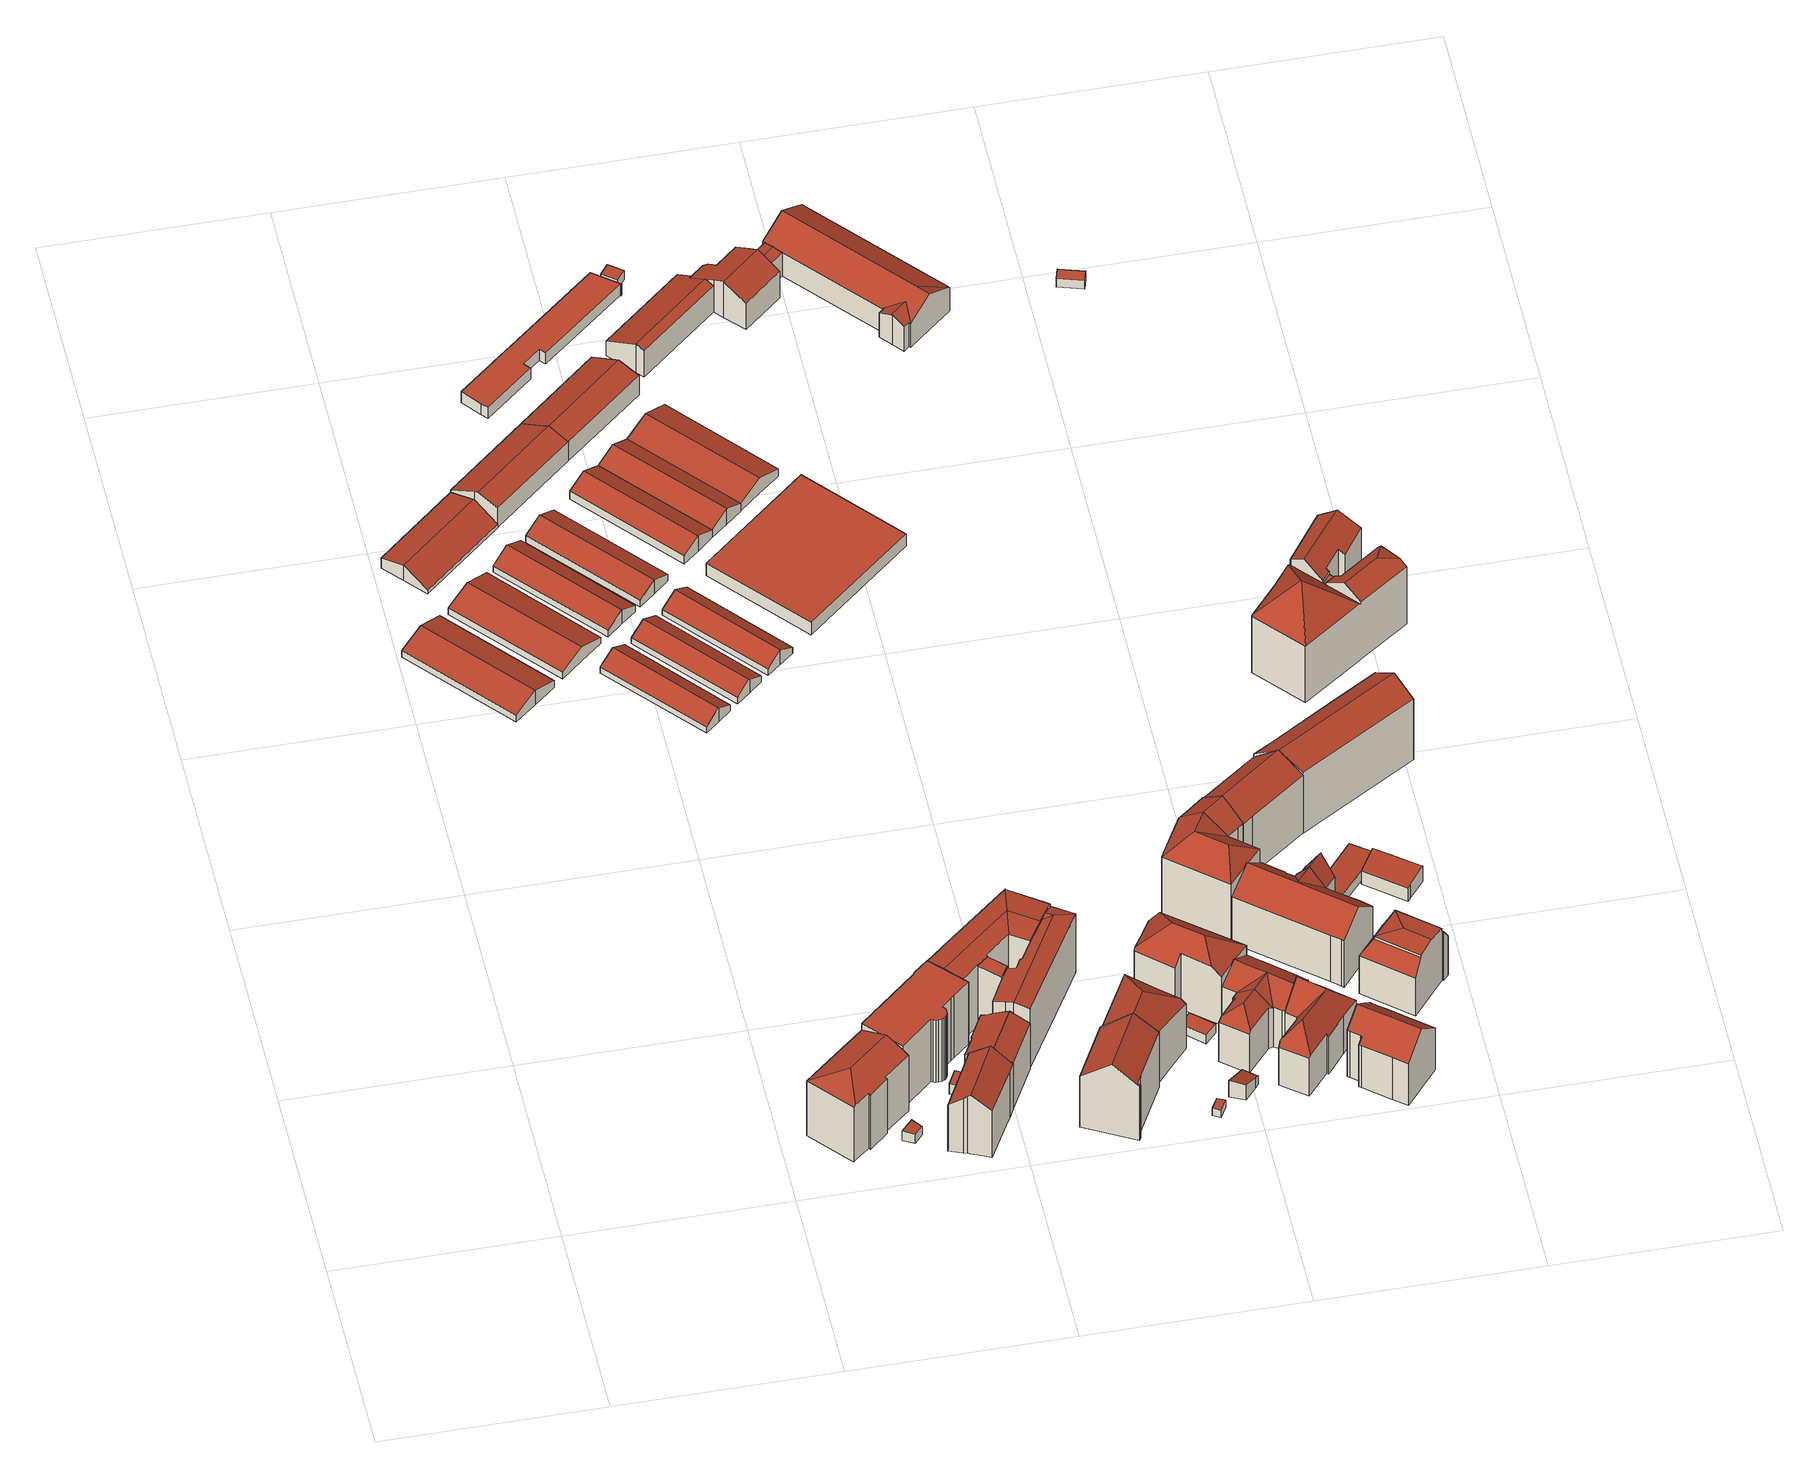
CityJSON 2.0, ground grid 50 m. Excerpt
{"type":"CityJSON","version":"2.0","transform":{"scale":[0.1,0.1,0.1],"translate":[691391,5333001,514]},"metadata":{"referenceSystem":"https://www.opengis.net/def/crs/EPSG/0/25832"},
"CityObjects":{
"building1":{"type":"Building","attributes":{"Gemeindeschluessel":"09162000","HoeheDach":"519.910","HoeheGrund":"515.610","Methode":"2000","NiedrigsteTraufeDesGebaeudes":"517.611","Geometrietyp2DReferenz":"3000","function":"31001_2000","roofType":"3100","measuredHeight":4.3,"storeysAboveGround":1},"geometry":[{"type":"MultiSurface","lod":"2","boundaries":[[[0,1,2,3]],[[4,5,6,7,8]],[[5,2,1,6]],[[9,0,3,10,11,12]],[[9,7,6,1,0]],[[11,4,8,12]],[[12,8,7,9]],[[10,5,4,11]],[[3,2,5,10]]],"semantics":{"surfaces":[{"type":"WallSurface"},{"type":"RoofSurface"},{"type":"GroundSurface"}],"values":[0,1,1,2,0,0,0,0,0]}}]},
"building2":{"type":"Building","attributes":{"Gemeindeschluessel":"09162000","HoeheDach":"534.678","HoeheGrund":"515.470","Methode":"1000","NiedrigsteTraufeDesGebaeudes":"531.973","Geometrietyp2DReferenz":"3000","function":"31001_1000","roofType":"3200","measuredHeight":19.21,"storeysAboveGround":4},"geometry":[{"type":"MultiSurface","lod":"2","boundaries":[[[13,14,15,16,17,18]],[[19,20,21,22]],[[23,24,25,26,13,18]],[[27,28,29,21,20,30,31,32,33]],[[34,29,28,35]],[[22,34,35,36,37,24,23,18,17,16,38,39,19]],[[25,33,32,26]],[[26,32,31,15,14,13]],[[31,30,39,38,16,15]],[[35,28,27,36]],[[39,30,20,19]],[[24,37,36,27,33,25]],[[22,21,29,34]]],"semantics":{"surfaces":[{"type":"WallSurface"},{"type":"RoofSurface"},{"type":"GroundSurface"}],"values":[0,0,0,1,0,2,1,1,0,0,0,0,0]}}]},
"building3":{"type":"Building","attributes":{"Gemeindeschluessel":"09162000","HoeheDach":"520.310","HoeheGrund":"515.839","Methode":"2000","NiedrigsteTraufeDesGebaeudes":"516.897","Geometrietyp2DReferenz":"3000","function":"31001_2000","roofType":"3100","measuredHeight":4.47,"storeysAboveGround":1},"geometry":[{"type":"MultiSurface","lod":"2","boundaries":[[[40,41,42,43]],[[44,45,46,47]],[[47,46,48,49,50]],[[42,48,46,45]],[[41,51,49,48,42]],[[52,51,41,40]],[[47,50,52,40,43,44]],[[43,42,45,44]],[[50,49,51,52]]],"semantics":{"surfaces":[{"type":"WallSurface"},{"type":"RoofSurface"},{"type":"GroundSurface"}],"values":[0,0,0,1,1,0,2,0,0]}}]},
"building4":{"type":"Building","attributes":{"Gemeindeschluessel":"09162000","HoeheDach":"519.901","HoeheGrund":"515.604","Methode":"2000","NiedrigsteTraufeDesGebaeudes":"517.499","Geometrietyp2DReferenz":"3000","function":"31001_2000","roofType":"3100","measuredHeight":4.3,"storeysAboveGround":1},"geometry":[{"type":"MultiSurface","lod":"2","boundaries":[[[53,54,55,56,57,58]],[[59,60,61,55,54,53]],[[53,58,62,59]],[[58,57,63,62]],[[57,56,64,65,63]],[[59,62,63,65,60]],[[60,65,64,61]],[[61,64,56,55]]],"semantics":{"surfaces":[{"type":"WallSurface"},{"type":"GroundSurface"},{"type":"RoofSurface"}],"values":[0,1,0,2,2,0,0,0]}}]},
"building5":{"type":"Building","attributes":{"Gemeindeschluessel":"09162000","HoeheDach":"518.243","HoeheGrund":"515.200","Methode":"2000","NiedrigsteTraufeDesGebaeudes":"517.826","Geometrietyp2DReferenz":"3000","function":"31001_2000","roofType":"1000","measuredHeight":3.04},"geometry":[{"type":"MultiSurface","lod":"2","boundaries":[[[66,67,68,69]],[[70,71,72,73]],[[73,72,67,66]],[[73,66,69,70]],[[71,68,67,72]],[[69,68,71,70]]],"semantics":{"surfaces":[{"type":"WallSurface"},{"type":"GroundSurface"},{"type":"RoofSurface"}],"values":[0,0,0,1,2,0]}}]},
"building6":{"type":"Building","attributes":{"Gemeindeschluessel":"09162000","HoeheDach":"519.961","HoeheGrund":"515.660","Methode":"2000","NiedrigsteTraufeDesGebaeudes":"517.559","Geometrietyp2DReferenz":"3000","function":"31001_2000","roofType":"3100","measuredHeight":4.3,"storeysAboveGround":1},"geometry":[{"type":"MultiSurface","lod":"2","boundaries":[[[74,75,76,77,78]],[[75,79,80,76]],[[81,77,76,80,82]],[[83,78,77,81]],[[81,82,84,85,86,83]],[[82,80,79,84]],[[85,75,74,86]],[[84,79,75,85]],[[86,74,78,83]]],"semantics":{"surfaces":[{"type":"RoofSurface"},{"type":"WallSurface"},{"type":"GroundSurface"}],"values":[0,0,1,1,2,1,1,1,1]}}]},
"building7":{"type":"Building","attributes":{"Gemeindeschluessel":"09162000","HoeheDach":"534.105","HoeheGrund":"515.230","Methode":"1000","NiedrigsteTraufeDesGebaeudes":"534.105","Geometrietyp2DReferenz":"3000","function":"31001_1000","roofType":"1000","measuredHeight":18.88,"storeysAboveGround":5},"geometry":[{"type":"MultiSurface","lod":"2","boundaries":[[[87,88,89,90]],[[91,92,93,94]],[[95,96,92,91]],[[97,98,99,100]],[[101,102,103,104]],[[105,106,101,104,107,108,95,91,94,109,110,111,112,113,114,115,116,87,90,97,100,117,118,119]],[[113,120,121,114]],[[115,122,123,116]],[[118,124,125,119]],[[111,126,127,112]],[[104,103,128,107]],[[116,123,88,87]],[[114,121,122,115]],[[112,127,120,113]],[[107,128,129,108]],[[110,130,126,111]],[[131,124,118,117,100,99]],[[123,122,121,120,127,126,130,132,93,92,96,129,128,103,102,133,134,125,124,131,99,98,89,88]],[[106,133,102,101]],[[108,129,96,95]],[[90,89,98,97]],[[109,132,130,110]],[[106,105,119,125,134,133]],[[94,93,132,109]]],"semantics":{"surfaces":[{"type":"WallSurface"},{"type":"GroundSurface"},{"type":"RoofSurface"}],"values":[0,0,0,0,0,1,0,0,0,0,0,0,0,0,0,0,0,2,0,0,0,0,0,0]}}]},
"building8":{"type":"Building","attributes":{"Gemeindeschluessel":"09162000","HoeheDach":"532.775","HoeheGrund":"515.070","Methode":"1000","NiedrigsteTraufeDesGebaeudes":"528.859","Geometrietyp2DReferenz":"3000","function":"31001_1000","roofType":"3100","measuredHeight":17.7,"storeysAboveGround":4},"geometry":[{"type":"MultiSurface","lod":"2","boundaries":[[[135,136,137,138]],[[139,140,141,142,143,144]],[[145,146,139,144,147,148,149,150]],[[151,152,153,154,155,156]],[[157,158,142,141]],[[159,160,151,156]],[[147,144,143,142,158,161,162,163,148]],[[141,140,139,146,145,150,159,156,155,154,164,135,138,165,166,157]],[[164,167,136,135]],[[160,149,148,163,162,137,136,167,153,152,151]],[[150,149,160,159]],[[154,153,167,164]],[[162,161,158,157,166,165,138,137]]],"semantics":{"surfaces":[{"type":"WallSurface"},{"type":"RoofSurface"},{"type":"GroundSurface"}],"values":[0,0,0,0,0,0,1,2,0,1,0,0,0]}}]},
"building9":{"type":"Building","attributes":{"Gemeindeschluessel":"09162000","HoeheDach":"518.444","HoeheGrund":"515.240","Methode":"1000","NiedrigsteTraufeDesGebaeudes":"518.444","Geometrietyp2DReferenz":"3000","function":"31001_2000","roofType":"1000","measuredHeight":3.2},"geometry":[{"type":"MultiSurface","lod":"2","boundaries":[[[168,169,170,171]],[[172,168,171,173]],[[174,169,168,172]],[[173,171,170,175]],[[175,170,169,174]],[[173,175,174,172]]],"semantics":{"surfaces":[{"type":"RoofSurface"},{"type":"WallSurface"},{"type":"GroundSurface"}],"values":[0,1,1,1,1,2]}}]},
"building10":{"type":"Building","attributes":{"Gemeindeschluessel":"09162000","HoeheDach":"519.794","HoeheGrund":"515.494","Methode":"2000","NiedrigsteTraufeDesGebaeudes":"517.290","Geometrietyp2DReferenz":"3000","function":"31001_2000","roofType":"3100","measuredHeight":4.3,"storeysAboveGround":1},"geometry":[{"type":"MultiSurface","lod":"2","boundaries":[[[176,177,178,179]],[[180,181,182,183,184,185]],[[180,185,186,176,179]],[[184,187,186,185]],[[176,186,187,188,177]],[[178,181,180,179]],[[183,188,187,184]],[[181,178,177,182]],[[182,177,188,183]]],"semantics":{"surfaces":[{"type":"RoofSurface"},{"type":"GroundSurface"},{"type":"WallSurface"}],"values":[0,1,2,2,0,2,2,2,2]}}]},
"building11":{"type":"Building","attributes":{"Gemeindeschluessel":"09162000","HoeheDach":"523.164","HoeheGrund":"515.881","Methode":"2000","NiedrigsteTraufeDesGebaeudes":"519.478","Geometrietyp2DReferenz":"3000","function":"31001_2000","roofType":"3100","measuredHeight":7.28,"storeysAboveGround":2},"geometry":[{"type":"MultiSurface","lod":"2","boundaries":[[[189,190,191,192]],[[193,194,195,196]],[[195,194,197,198]],[[199,200,197,194,193]],[[201,202,200,199]],[[192,191,202,201]],[[196,195,198,190,189]],[[199,193,196,189,192,201]],[[190,198,197,200,202,191]]],"semantics":{"surfaces":[{"type":"WallSurface"},{"type":"RoofSurface"},{"type":"GroundSurface"}],"values":[0,0,1,0,0,0,0,2,1]}}]},
"building12":{"type":"Building","attributes":{"Gemeindeschluessel":"09162000","HoeheDach":"519.980","HoeheGrund":"515.680","Methode":"2000","NiedrigsteTraufeDesGebaeudes":"517.712","Geometrietyp2DReferenz":"3000","function":"31001_2000","roofType":"3100","measuredHeight":4.3,"storeysAboveGround":1},"geometry":[{"type":"MultiSurface","lod":"2","boundaries":[[[203,204,205,206]],[[207,208,209,210,211,212]],[[208,204,203,209]],[[204,213,214,205]],[[211,205,214,212]],[[209,203,206,210]],[[207,213,204,208]],[[210,206,205,211]],[[212,214,213,207]]],"semantics":{"surfaces":[{"type":"RoofSurface"},{"type":"GroundSurface"},{"type":"WallSurface"}],"values":[0,1,2,0,2,2,2,2,2]}}]},
"building13":{"type":"Building","attributes":{"Gemeindeschluessel":"09162000","HoeheDach":"531.447","HoeheGrund":"515.230","Methode":"2000","NiedrigsteTraufeDesGebaeudes":"527.976","Geometrietyp2DReferenz":"3000","function":"31001_1000","roofType":"3100","measuredHeight":16.22,"storeysAboveGround":4},"geometry":[{"type":"MultiSurface","lod":"2","boundaries":[[[215,216,217,218,219,220,221,222,223,224,225,226,227,228,229,230]],[[222,231,232,223]],[[216,215,233,234,235,217]],[[217,235,236,218]],[[221,237,231,222]],[[238,239,229,228,227,240]],[[241,242,226,225,224,243]],[[220,244,237,221]],[[244,245,236,235,234,238,240,242,241,243,232,231,237]],[[226,242,240,227]],[[233,246,239,238,234]],[[219,218,236,245,244,220]],[[223,232,243,224]],[[230,246,233,215]],[[229,239,246,230]]],"semantics":{"surfaces":[{"type":"GroundSurface"},{"type":"WallSurface"},{"type":"RoofSurface"}],"values":[0,1,1,1,1,1,1,1,2,1,2,1,1,1,1]}}]},
"building14":{"type":"Building","attributes":{"Gemeindeschluessel":"09162000","HoeheDach":"519.790","HoeheGrund":"515.574","Methode":"2000","NiedrigsteTraufeDesGebaeudes":"517.430","Geometrietyp2DReferenz":"3000","function":"31001_2000","roofType":"3100","measuredHeight":4.22,"storeysAboveGround":1},"geometry":[{"type":"MultiSurface","lod":"2","boundaries":[[[247,248,249,250,251]],[[252,253,254,255,247,251]],[[252,256,257,253]],[[255,258,248,247]],[[250,249,257,256]],[[253,257,259,254]],[[251,250,256,252]],[[249,248,258,259,257]],[[254,259,258,255]]],"semantics":{"surfaces":[{"type":"WallSurface"},{"type":"GroundSurface"},{"type":"RoofSurface"}],"values":[0,1,0,0,2,0,0,2,0]}}]},
"building15":{"type":"Building","attributes":{"Gemeindeschluessel":"09162000","HoeheDach":"534.476","HoeheGrund":"515.320","Methode":"1000","NiedrigsteTraufeDesGebaeudes":"533.648","Geometrietyp2DReferenz":"3000","function":"31001_1000","roofType":"3100","measuredHeight":19.16,"storeysAboveGround":6},"geometry":[{"type":"MultiSurface","lod":"2","boundaries":[[[260,261,262,263,264,265]],[[266,267,268,269,270,271]],[[272,273,267,266,271,274,275]],[[264,276,277,278,274,271,270,279,280,281,265]],[[282,283,284,285,286,287,288,289]],[[286,285,273,272,275,287]],[[262,290,291,292,293,294,295,296,297,288,287,275,298,299,300,263]],[[301,302,303,304]],[[305,302,301,306]],[[306,301,304,293,292,307]],[[308,284,283,282,289,309,310,311,312,305,306,307,313,314,261,260,265,281,280,279,270,269,268]],[[261,314,313,307,292,291,290,262]],[[294,303,302,305,312,311,295]],[[303,294,293,304]],[[284,308,268,267,273,285]],[[311,310,309,289,288,297,296,295]],[[263,300,299,298,275,274,278,277,276,264]]],"semantics":{"surfaces":[{"type":"WallSurface"},{"type":"RoofSurface"},{"type":"GroundSurface"}],"values":[0,0,1,0,0,1,1,1,0,0,2,0,0,0,0,0,1]}}]},
"building16":{"type":"Building","attributes":{"Gemeindeschluessel":"09162000","HoeheDach":"520.570","HoeheGrund":"515.867","Methode":"2000","NiedrigsteTraufeDesGebaeudes":"518.165","Geometrietyp2DReferenz":"3000","function":"31001_2000","roofType":"3100","measuredHeight":4.7,"storeysAboveGround":1},"geometry":[{"type":"MultiSurface","lod":"2","boundaries":[[[315,316,317,318]],[[319,320,321,322]],[[316,323,320,317]],[[324,325,326,327]],[[322,321,325,324]],[[323,326,325,321,320]],[[327,326,323,316,315]],[[318,317,320,319]],[[318,319,322,324,327,315]]],"semantics":{"surfaces":[{"type":"WallSurface"},{"type":"RoofSurface"},{"type":"GroundSurface"}],"values":[0,0,1,0,0,1,0,0,2]}}]},
"building17":{"type":"Building","attributes":{"Gemeindeschluessel":"09162000","HoeheDach":"519.790","HoeheGrund":"515.545","Methode":"2000","NiedrigsteTraufeDesGebaeudes":"517.290","Geometrietyp2DReferenz":"3000","function":"31001_2000","roofType":"3100","measuredHeight":4.25,"storeysAboveGround":1},"geometry":[{"type":"MultiSurface","lod":"2","boundaries":[[[328,329,330,331]],[[331,330,332,333]],[[334,335,336,337]],[[338,339,340,336,335]],[[337,328,331,333,341,334]],[[339,332,330,329,340]],[[341,338,335,334]],[[337,336,340,329,328]],[[333,332,339,338,341]]],"semantics":{"surfaces":[{"type":"WallSurface"},{"type":"RoofSurface"},{"type":"GroundSurface"}],"values":[0,0,0,1,2,1,0,0,0]}}]},
"building18":{"type":"Building","attributes":{"Gemeindeschluessel":"09162000","HoeheDach":"523.150","HoeheGrund":"515.967","Methode":"2000","NiedrigsteTraufeDesGebaeudes":"519.480","Geometrietyp2DReferenz":"3000","function":"31001_2000","roofType":"3100","measuredHeight":7.18,"storeysAboveGround":2},"geometry":[{"type":"MultiSurface","lod":"2","boundaries":[[[342,343,344,345]],[[346,202,343,342]],[[347,194,348,200,349]],[[349,200,202,346]],[[345,344,350,351,352]],[[194,351,350,348]],[[200,348,350,344,343,202]],[[345,352,347,349,346,342]],[[352,351,194,347]]],"semantics":{"surfaces":[{"type":"WallSurface"},{"type":"RoofSurface"},{"type":"GroundSurface"}],"values":[0,0,0,0,0,1,1,2,0]}}]},
"building19":{"type":"Building","attributes":{"Gemeindeschluessel":"09162000","HoeheDach":"534.300","HoeheGrund":"515.457","Methode":"2000","NiedrigsteTraufeDesGebaeudes":"533.101","Geometrietyp2DReferenz":"3000","function":"31001_1000","roofType":"3100","measuredHeight":18.84,"storeysAboveGround":6},"geometry":[{"type":"MultiSurface","lod":"2","boundaries":[[[353,354,355]],[[356,357,358,353]],[[353,358,359,360,354]],[[361,362,363,364]],[[356,353,355,365,366,367,368,363,362,369,370,371]],[[364,363,368,372]],[[372,368,367,373]],[[355,354,360,374,375,365]],[[376,377,357,356,371]],[[377,376,378,379,361,364,372,373,380,375,374,381]],[[374,360,359,381]],[[379,369,362,361]],[[357,377,381,359,358]],[[373,367,366,380]],[[378,370,369,379]],[[380,366,365,375]],[[376,371,370,378]]],"semantics":{"surfaces":[{"type":"RoofSurface"},{"type":"WallSurface"},{"type":"GroundSurface"}],"values":[0,0,0,1,0,1,1,1,1,2,1,1,1,1,1,1,1]}}]},
"building20":{"type":"Building","attributes":{"Gemeindeschluessel":"09162000","HoeheDach":"519.450","HoeheGrund":"516.153","Methode":"1000","NiedrigsteTraufeDesGebaeudes":"519.450","Geometrietyp2DReferenz":"3000","function":"31001_2000","roofType":"1000","measuredHeight":3.3,"storeysAboveGround":1},"geometry":[{"type":"MultiSurface","lod":"2","boundaries":[[[382,383,384,385]],[[385,384,386,387]],[[388,389,383,382]],[[390,391,392,393]],[[387,386,394,395]],[[396,397,391,390]],[[393,392,398,399]],[[400,401,402,403]],[[399,398,401,400]],[[403,404,405,388,382,385,387,395,396,390,393,399,400]],[[403,402,406,404]],[[395,394,397,396]],[[405,407,389,388]],[[401,398,392,391,397,394,386,384,383,389,407,406,402]],[[404,406,407,405]]],"semantics":{"surfaces":[{"type":"WallSurface"},{"type":"GroundSurface"},{"type":"RoofSurface"}],"values":[0,0,0,0,0,0,0,0,0,1,0,0,0,2,0]}}]},
"building21":{"type":"Building","attributes":{"Gemeindeschluessel":"09162000","HoeheDach":"536.810","HoeheGrund":"515.489","Methode":"2000","NiedrigsteTraufeDesGebaeudes":"530.913","Geometrietyp2DReferenz":"3000","function":"31001_1000","roofType":"3100","measuredHeight":21.32,"storeysAboveGround":5},"geometry":[{"type":"MultiSurface","lod":"2","boundaries":[[[408,409,410,411,412]],[[413,414,415,416]],[[417,418,419,420]],[[421,422,414,413]],[[409,423,424,415,414,422,425,410]],[[420,419,426,427]],[[428,424,423,429]],[[410,425,426,419,418,411]],[[412,411,418,417]],[[427,426,425,422,421]],[[429,423,409,408]],[[427,421,413,416,428,429,408,412,417,420]],[[416,415,424,428]]],"semantics":{"surfaces":[{"type":"WallSurface"},{"type":"RoofSurface"},{"type":"GroundSurface"}],"values":[0,0,0,0,1,0,0,1,0,0,0,2,0]}}]},
"building22":{"type":"Building","attributes":{"Gemeindeschluessel":"09162000","HoeheDach":"520.640","HoeheGrund":"515.940","Methode":"2000","NiedrigsteTraufeDesGebaeudes":"518.226","Geometrietyp2DReferenz":"3000","function":"31001_2000","roofType":"3100","measuredHeight":4.7,"storeysAboveGround":1},"geometry":[{"type":"MultiSurface","lod":"2","boundaries":[[[430,431,432,433,324,322]],[[325,434,435,436,321]],[[324,325,321,322]],[[430,436,437,431]],[[435,438,437,436]],[[432,438,435,434,433]],[[322,321,436,430]],[[433,434,325,324]],[[431,437,438,432]]],"semantics":{"surfaces":[{"type":"GroundSurface"},{"type":"RoofSurface"},{"type":"WallSurface"}],"values":[0,1,2,2,1,2,2,2,2]}}]},
"building23":{"type":"Building","attributes":{"Gemeindeschluessel":"09162000","HoeheDach":"535.062","HoeheGrund":"515.530","Methode":"1000","NiedrigsteTraufeDesGebaeudes":"528.976","Geometrietyp2DReferenz":"3000","function":"31001_1000","roofType":"3200","measuredHeight":19.53,"storeysAboveGround":4},"geometry":[{"type":"MultiSurface","lod":"2","boundaries":[[[439,440,441,442,443,444,445,446]],[[421,447,442,441,448,449]],[[427,450,451,420]],[[447,421,452,427,420,453,445,444,443,442]],[[452,421,449,454,450,427]],[[450,454,455,456,451]],[[455,439,446,456]],[[420,451,456,453]],[[449,448,441,440,439,455,454]],[[453,456,446,445]]],"semantics":{"surfaces":[{"type":"WallSurface"},{"type":"GroundSurface"},{"type":"RoofSurface"}],"values":[0,0,0,1,0,2,2,0,2,0]}}]},
"building24":{"type":"Building","attributes":{"Gemeindeschluessel":"09162000","HoeheDach":"520.662","HoeheGrund":"515.958","Methode":"2000","NiedrigsteTraufeDesGebaeudes":"518.158","Geometrietyp2DReferenz":"3000","function":"31001_2000","roofType":"3100","measuredHeight":4.7,"storeysAboveGround":1},"geometry":[{"type":"MultiSurface","lod":"2","boundaries":[[[457,458,459,460]],[[461,459,458,462]],[[463,464,465,466]],[[462,458,457,464,463,467]],[[468,461,462,467,463,466]],[[466,465,469,468]],[[468,469,460,459,461]],[[457,460,469,465,464]]],"semantics":{"surfaces":[{"type":"RoofSurface"},{"type":"WallSurface"},{"type":"GroundSurface"}],"values":[0,1,1,1,2,1,1,0]}}]},
"building25":{"type":"Building","attributes":{"Gemeindeschluessel":"09162000","HoeheDach":"519.040","HoeheGrund":"515.340","Methode":"1000","NiedrigsteTraufeDesGebaeudes":"519.040","Geometrietyp2DReferenz":"3000","function":"31001_2000","roofType":"1000","measuredHeight":3.7,"storeysAboveGround":1},"geometry":[{"type":"MultiSurface","lod":"2","boundaries":[[[470,471,472,473]],[[473,474,475,470]],[[474,476,477,475]],[[475,477,471,470]],[[471,477,476,472]],[[473,472,476,474]]],"semantics":{"surfaces":[{"type":"WallSurface"},{"type":"GroundSurface"},{"type":"RoofSurface"}],"values":[0,1,0,0,2,0]}}]},
"building26":{"type":"Building","attributes":{"Gemeindeschluessel":"09162000","HoeheDach":"518.050","HoeheGrund":"515.750","Methode":"2000","NiedrigsteTraufeDesGebaeudes":"518.050","Geometrietyp2DReferenz":"3000","function":"31001_2000","roofType":"1000","measuredHeight":2.3},"geometry":[{"type":"MultiSurface","lod":"2","boundaries":[[[478,479,480,481]],[[480,479,482,483]],[[481,480,483,484]],[[485,482,479,478]],[[484,485,478,481]],[[484,483,482,485]]],"semantics":{"surfaces":[{"type":"WallSurface"},{"type":"RoofSurface"},{"type":"GroundSurface"}],"values":[0,1,0,0,2,0]}}]},
"building27":{"type":"Building","attributes":{"Gemeindeschluessel":"09162000","HoeheDach":"519.020","HoeheGrund":"516.222","Methode":"1000","NiedrigsteTraufeDesGebaeudes":"519.020","Geometrietyp2DReferenz":"3000","function":"31001_2000","roofType":"1000","measuredHeight":2.8,"storeysAboveGround":1},"geometry":[{"type":"MultiSurface","lod":"2","boundaries":[[[486,487,488,489]],[[490,491,492,493]],[[493,492,487,486]],[[489,488,494,495]],[[496,497,491,490]],[[494,488,487,492,491,497]],[[496,490,493,486,489,495]],[[495,494,497,496]]],"semantics":{"surfaces":[{"type":"WallSurface"},{"type":"RoofSurface"},{"type":"GroundSurface"}],"values":[0,0,0,0,0,1,2,0]}}]},
"building28":{"type":"Building","attributes":{"Gemeindeschluessel":"09162000","HoeheDach":"524.670","HoeheGrund":"516.098","Methode":"2000","NiedrigsteTraufeDesGebaeudes":"520.448","Geometrietyp2DReferenz":"3000","function":"31001_2000","roofType":"3100","measuredHeight":8.57,"storeysAboveGround":2},"geometry":[{"type":"MultiSurface","lod":"2","boundaries":[[[498,499,500,501]],[[502,503,504,505]],[[504,503,506,507]],[[508,500,499,507,506,509,510,511]],[[505,504,507,499,498]],[[512,502,505,498,501,513,514,515,516]],[[508,511,515,514,513]],[[512,509,506,503,502]],[[501,500,508,513]],[[515,511,510,516]],[[516,510,509,512]]],"semantics":{"surfaces":[{"type":"WallSurface"},{"type":"RoofSurface"},{"type":"GroundSurface"}],"values":[0,0,1,1,0,2,0,0,0,0,0]}}]},
"building29":{"type":"Building","attributes":{"Gemeindeschluessel":"09162000","HoeheDach":"518.085","HoeheGrund":"515.440","Methode":"1000","NiedrigsteTraufeDesGebaeudes":"518.085","Geometrietyp2DReferenz":"3000","function":"31001_2000","roofType":"1000","measuredHeight":2.65},"geometry":[{"type":"MultiSurface","lod":"2","boundaries":[[[517,518,519,520]],[[521,522,518,517]],[[521,523,524,522]],[[520,519,524,523]],[[518,522,524,519]],[[521,517,520,523]]],"semantics":{"surfaces":[{"type":"RoofSurface"},{"type":"WallSurface"},{"type":"GroundSurface"}],"values":[0,1,2,1,1,1]}}]},
"building30":{"type":"Building","attributes":{"Gemeindeschluessel":"09162000","HoeheDach":"520.701","HoeheGrund":"515.660","Methode":"2000","NiedrigsteTraufeDesGebaeudes":"518.210","Geometrietyp2DReferenz":"3000","function":"31001_2000","roofType":"2100","measuredHeight":5.04},"geometry":[{"type":"MultiSurface","lod":"2","boundaries":[[[525,526,527,528,529,530]],[[531,532,533,534,527,526,525]],[[535,536,537,534,533,532]],[[534,537,528,527]],[[536,535,538,530,529,528,537]],[[538,531,525,530]],[[535,532,531,538]]],"semantics":{"surfaces":[{"type":"WallSurface"},{"type":"RoofSurface"},{"type":"GroundSurface"}],"values":[0,1,0,0,2,0,0]}}]},
"building31":{"type":"Building","attributes":{"Gemeindeschluessel":"09162000","HoeheDach":"535.807","HoeheGrund":"515.520","Methode":"1000","NiedrigsteTraufeDesGebaeudes":"528.733","Geometrietyp2DReferenz":"3000","function":"31001_1000","roofType":"3200","measuredHeight":20.29,"storeysAboveGround":4},"geometry":[{"type":"MultiSurface","lod":"2","boundaries":[[[539,540,541,542,543,544,545]],[[546,547,548,549,550]],[[541,540,549,551,552,553,554,542]],[[555,556,557,558]],[[559,560,556,555]],[[561,562,563,559,555,558,564,565,566,554,553,552,551]],[[566,543,542,554]],[[551,549,548,561]],[[556,560,546,550,539,545,557]],[[539,550,549,540]],[[563,562,547,546,560,559]],[[561,548,547,562]],[[557,545,544,543,566,565,564,558]]],"semantics":{"surfaces":[{"type":"RoofSurface"},{"type":"WallSurface"},{"type":"GroundSurface"}],"values":[0,0,1,1,1,2,1,1,0,0,1,1,1]}}]},
"building32":{"type":"Building","attributes":{"Gemeindeschluessel":"09162000","HoeheDach":"530.845","HoeheGrund":"515.450","Methode":"1000","NiedrigsteTraufeDesGebaeudes":"527.266","Geometrietyp2DReferenz":"3000","function":"31001_9998","roofType":"3100","measuredHeight":15.39,"storeysAboveGround":3},"geometry":[{"type":"MultiSurface","lod":"2","boundaries":[[[567,568,569,570,571,572,573]],[[574,569,568,575]],[[576,572,571,570,577,578,579,580,581,582,583]],[[584,585,586,587,588,589]],[[587,586,590,591]],[[581,580,579,592,593,594,595,582]],[[578,596,592,579]],[[597,598,572,586,585]],[[599,600,601,602,603,604]],[[605,575,568,567,573,606]],[[607,608,584,589]],[[609,610,573,572,598]],[[599,604,611,612]],[[603,602,610,609,598,613]],[[611,614,608,607,615,612]],[[586,572,576,583,616,590]],[[604,603,613,614,611]],[[613,598,597,585,584,608,614]],[[601,617,606,573,610,602]],[[574,618,619,577,570,569]],[[616,583,582,595,620,621]],[[596,578,577,619]],[[618,574,575,605,606,617,601,600,599,612,615,607,589,588,587,591,621,620,595,594,593,592,596,619]],[[591,590,616,621]]],"semantics":{"surfaces":[{"type":"RoofSurface"},{"type":"WallSurface"},{"type":"GroundSurface"}],"values":[0,1,0,1,1,1,1,0,1,1,1,0,1,0,1,0,0,0,1,1,1,1,2,1]}}]},
"building33":{"type":"Building","attributes":{"Gemeindeschluessel":"09162000","HoeheDach":"527.020","HoeheGrund":"516.123","Methode":"2000","NiedrigsteTraufeDesGebaeudes":"522.545","Geometrietyp2DReferenz":"3000","function":"31001_2000","roofType":"3100","measuredHeight":10.9,"storeysAboveGround":2},"geometry":[{"type":"MultiSurface","lod":"2","boundaries":[[[622,623,624,625,626]],[[627,628,629,630]],[[631,632,633,625,624]],[[634,623,622,635]],[[636,637,633,632]],[[502,638,509,512]],[[516,510,511,515]],[[628,627,639,640]],[[515,511,641,642]],[[643,502,512,516,515,642,639,627,630,636,632,631,634,635]],[[642,641,640,639]],[[631,624,623,634]],[[643,644,638,502]],[[510,516,512,509]],[[628,640,641,511,510,509,638,644,626,625,633,637,629]],[[643,635,622,626,644]],[[630,629,637,636]]],"semantics":{"surfaces":[{"type":"RoofSurface"},{"type":"WallSurface"},{"type":"GroundSurface"}],"values":[0,1,1,1,1,1,1,1,1,2,1,1,1,1,0,1,1]}}]},
"building34":{"type":"Building","attributes":{"Gemeindeschluessel":"09162000","HoeheDach":"533.090","HoeheGrund":"515.500","Methode":"2000","NiedrigsteTraufeDesGebaeudes":"526.860","Geometrietyp2DReferenz":"3000","function":"31001_1000","roofType":"3200","measuredHeight":17.59,"storeysAboveGround":3},"geometry":[{"type":"MultiSurface","lod":"2","boundaries":[[[645,646,647,648,649,650,651]],[[652,653,654,655,656,657]],[[658,659,660,661]],[[659,662,645,651,660]],[[663,664,657,656,665,666]],[[650,649,648,667,668,669]],[[670,667,648,671,663,666]],[[672,647,653,652,657,664]],[[662,673,674,675,676,653,647,646,645]],[[677,678,679,676,675,674]],[[679,678,677,680,681,658,661,682,669,668,667,670,666,665,656,655,654]],[[654,653,676,679]],[[660,651,650,669,682,661]],[[671,648,647,672,664,663]],[[677,674,673,680]],[[659,658,681,680,673,662]]],"semantics":{"surfaces":[{"type":"RoofSurface"},{"type":"WallSurface"},{"type":"GroundSurface"}],"values":[0,1,1,0,1,1,1,0,0,1,2,1,1,0,1,1]}}]},
"building35":{"type":"Building","attributes":{"Gemeindeschluessel":"09162000","HoeheDach":"537.660","HoeheGrund":"515.433","Methode":"2000","NiedrigsteTraufeDesGebaeudes":"533.185","Geometrietyp2DReferenz":"3000","function":"31001_1000","roofType":"3200","measuredHeight":22.23},"geometry":[{"type":"MultiSurface","lod":"2","boundaries":[[[683,684,685,686,687,688]],[[689,688,690,691,692]],[[693,694,689,692]],[[695,686,685,696]],[[697,698,683,688,689]],[[694,699,697,689]],[[700,701,699,693]],[[702,692,691,703]],[[704,705,706,707]],[[695,707,706,687,686]],[[700,702,703,704,707,695,696,708,709,701]],[[699,694,693]],[[704,703,691,690,705]],[[700,693,692,702]],[[701,709,698,697,699]],[[688,687,706,705,690]],[[709,708,684,683,698]],[[696,685,684,708]]],"semantics":{"surfaces":[{"type":"RoofSurface"},{"type":"WallSurface"},{"type":"GroundSurface"}],"values":[0,0,0,1,0,0,1,1,1,1,2,0,1,1,1,0,1,1]}}]},
"building36":{"type":"Building","attributes":{"Gemeindeschluessel":"09162000","HoeheDach":"532.982","HoeheGrund":"515.190","Methode":"1000","NiedrigsteTraufeDesGebaeudes":"527.867","Geometrietyp2DReferenz":"3000","function":"31001_9998","roofType":"3100","measuredHeight":17.79,"storeysAboveGround":3},"geometry":[{"type":"MultiSurface","lod":"2","boundaries":[[[710,711,712,713]],[[714,715,713,712,716,717]],[[718,719,720,721]],[[722,723,724,725]],[[715,714,718,721,726,727,728,729,722,725,730,731,732,733,734,710,713]],[[728,735,736,729]],[[721,720,737,726]],[[726,737,738,727]],[[716,712,711,739,740,741,742,743]],[[734,739,711,710]],[[740,739,734,733,732,741]],[[736,735,738,737,720,719,717,716,743,724,723]],[[729,736,723,722]],[[727,738,735,728]],[[724,743,742,741,732,731,730,725]],[[714,717,719,718]]],"semantics":{"surfaces":[{"type":"WallSurface"},{"type":"GroundSurface"},{"type":"RoofSurface"}],"values":[0,0,0,0,1,0,0,0,2,0,0,2,0,0,0,0]}}]},
"building37":{"type":"Building","attributes":{"Gemeindeschluessel":"09162000","HoeheDach":"533.862","HoeheGrund":"515.406","Methode":"2000","NiedrigsteTraufeDesGebaeudes":"524.551","Geometrietyp2DReferenz":"3000","function":"31001_1000","roofType":"3100","measuredHeight":18.46,"storeysAboveGround":4},"geometry":[{"type":"MultiSurface","lod":"2","boundaries":[[[744,745,746,747,748]],[[749,750,746,745]],[[751,752,753,754]],[[754,755,751]],[[752,756,757,758]],[[759,760,761,762]],[[763,764,765]],[[701,700,766,767,768]],[[767,766,769,770,748,747]],[[771,770,769,772]],[[772,769,766,700]],[[757,756,773,765]],[[753,752,758,774,775,776,777,778,768,767,747,746,750,779]],[[780,778,777,781]],[[701,768,778,780]],[[765,773,782,783,784,763]],[[757,765,764,774,758]],[[785,786,754,753,779]],[[785,779,750,749]],[[756,751,755,761,760,782,773]],[[759,787,783,782,760]],[[788,789,776,775]],[[786,762,761,755,754]],[[781,777,776,789]],[[790,788,775,774,764,763,784]],[[744,748,770,771]],[[756,752,751]],[[790,784,783,787]],[[744,771,772,700,701,780,781,789,788,790,787,759,762,786,785,749,745]]],"semantics":{"surfaces":[{"type":"WallSurface"},{"type":"RoofSurface"},{"type":"GroundSurface"}],"values":[0,0,0,1,1,0,0,0,1,0,0,0,1,0,0,1,1,0,0,1,0,0,0,0,0,0,0,0,2]}}]},
"building38":{"type":"Building","attributes":{"Gemeindeschluessel":"09162000","HoeheDach":"537.826","HoeheGrund":"515.358","Methode":"2000","NiedrigsteTraufeDesGebaeudes":"532.836","Geometrietyp2DReferenz":"3000","function":"31001_9998","roofType":"3100","measuredHeight":22.47,"storeysAboveGround":6},"geometry":[{"type":"MultiSurface","lod":"2","boundaries":[[[791,792,793,696,695,707,794,795]],[[792,796,797,793]],[[798,799,800,801,802,803]],[[707,803,802,794]],[[795,801,800,791]],[[793,797,804,696]],[[805,804,797,796,799,798]],[[696,804,805,695]],[[791,800,799,796,792]],[[695,805,798,803,707]],[[794,802,801,795]]],"semantics":{"surfaces":[{"type":"GroundSurface"},{"type":"WallSurface"},{"type":"RoofSurface"}],"values":[0,1,2,1,1,1,2,1,1,1,1]}}]},
"building39":{"type":"Building","attributes":{"Gemeindeschluessel":"09162000","HoeheDach":"527.310","HoeheGrund":"516.473","Methode":"2000","NiedrigsteTraufeDesGebaeudes":"523.516","Geometrietyp2DReferenz":"3000","function":"31001_2000","roofType":"3100","measuredHeight":10.84,"storeysAboveGround":2},"geometry":[{"type":"MultiSurface","lod":"2","boundaries":[[[806,807,808]],[[809,810,811,812,813,814,815,816,817,818,819,820,821,822,823,824]],[[814,825,826,815]],[[818,827,828,819]],[[814,813,829,830,825]],[[817,816,807,806,831]],[[821,832,833,822]],[[818,817,831,834,827]],[[808,835,836]],[[811,837,838,812]],[[812,838,829,813]],[[827,834,836,835,839,828]],[[830,829,838,837,840,841]],[[840,810,809,824,842,843,844]],[[820,819,828,839,845]],[[820,845,832,821]],[[808,807,846,841,840,844,847,833,832,845,839,835]],[[831,806,808,836,834]],[[847,843,842,848,833]],[[824,823,848,842]],[[822,833,848,823]],[[816,815,826,846,807]],[[844,843,847]],[[830,841,846,826,825]],[[810,840,837,811]]],"semantics":{"surfaces":[{"type":"WallSurface"},{"type":"GroundSurface"},{"type":"RoofSurface"}],"values":[0,1,0,0,0,0,0,0,0,0,0,2,2,0,0,0,2,2,2,0,0,0,2,2,0]}}]},
"building40":{"type":"Building","attributes":{"Gemeindeschluessel":"09162000","HoeheDach":"532.190","HoeheGrund":"515.420","Methode":"2000","NiedrigsteTraufeDesGebaeudes":"526.760","Geometrietyp2DReferenz":"3000","function":"31001_1000","roofType":"3200","measuredHeight":16.77,"storeysAboveGround":4},"geometry":[{"type":"MultiSurface","lod":"2","boundaries":[[[849,850,851,852]],[[853,854,855,856,857,858,859,860]],[[861,858,857,862]],[[853,863,864,854]],[[865,859,858,861]],[[866,867,868,869]],[[852,851,863,853]],[[862,857,856,870]],[[871,872,864,863]],[[867,866,873,874,865,861,862,870,875]],[[866,869,876,873]],[[867,875,855,854,864,872,850,849,868]],[[850,872,871,851]],[[873,876,877,874]],[[852,853,860,877,876,869]],[[865,874,877,860,859]],[[868,849,852,869]],[[871,863,851]],[[870,856,855,875]]],"semantics":{"surfaces":[{"type":"WallSurface"},{"type":"RoofSurface"},{"type":"GroundSurface"}],"values":[0,1,0,0,0,0,0,0,1,2,0,0,1,0,1,0,1,1,0]}}]},
"building41":{"type":"Building","attributes":{"Gemeindeschluessel":"09162000","HoeheDach":"518.347","HoeheGrund":"515.385","Methode":"2000","NiedrigsteTraufeDesGebaeudes":"517.937","Geometrietyp2DReferenz":"3000","function":"31001_2000","roofType":"1000","measuredHeight":2.96},"geometry":[{"type":"MultiSurface","lod":"2","boundaries":[[[878,879,880,881,882]],[[759,880,879,787]],[[883,881,880,759]],[[884,878,882,885]],[[878,884,787,879]],[[885,882,881,883]],[[787,884,885,883,759]]],"semantics":{"surfaces":[{"type":"RoofSurface"},{"type":"WallSurface"},{"type":"GroundSurface"}],"values":[0,1,1,1,1,1,2]}}]},
"building42":{"type":"Building","attributes":{"Gemeindeschluessel":"09162000","HoeheDach":"519.243","HoeheGrund":"514.495","Methode":"1000","NiedrigsteTraufeDesGebaeudes":"518.354","Geometrietyp2DReferenz":"3000","function":"31001_2463","roofType":"1000","measuredHeight":4.75},"geometry":[{"type":"MultiSurface","lod":"2","boundaries":[[[886,887,888,889,890,891,892,893]],[[886,894,895,887]],[[896,895,894,897,898,899,900,901]],[[890,900,899,891]],[[888,887,895,896]],[[886,893,897,894]],[[893,892,898,897]],[[889,888,896,901]],[[891,899,898,892]],[[889,901,900,890]]],"semantics":{"surfaces":[{"type":"GroundSurface"},{"type":"WallSurface"},{"type":"RoofSurface"}],"values":[0,1,2,1,1,1,1,1,1,1]}}]},
"building43":{"type":"Building","attributes":{"Gemeindeschluessel":"09162000","HoeheDach":"537.564","HoeheGrund":"515.240","Methode":"2000","NiedrigsteTraufeDesGebaeudes":"533.741","Geometrietyp2DReferenz":"3000","function":"31001_1000","roofType":"3100","measuredHeight":22.32,"storeysAboveGround":6},"geometry":[{"type":"MultiSurface","lod":"2","boundaries":[[[902,903,904,905]],[[906,907,908,909]],[[905,904,910,911]],[[912,913,914,915]],[[914,916,917,918,915]],[[919,920,921,913,912]],[[914,913,921,922,916]],[[909,908,920,919]],[[911,910,907,906]],[[919,912,915,918,917,902,905,911,906,909]],[[922,921,920,908,907,910,904,903]],[[917,916,922,903,902]]],"semantics":{"surfaces":[{"type":"WallSurface"},{"type":"RoofSurface"},{"type":"GroundSurface"}],"values":[0,0,0,0,0,0,1,0,0,2,1,0]}}]},
"building44":{"type":"Building","attributes":{"Gemeindeschluessel":"09162000","HoeheDach":"540.510","HoeheGrund":"515.130","Methode":"2000","NiedrigsteTraufeDesGebaeudes":"531.720","Geometrietyp2DReferenz":"3000","function":"31001_1000","roofType":"4000","measuredHeight":25.38,"storeysAboveGround":4},"geometry":[{"type":"MultiSurface","lod":"2","boundaries":[[[923,924,925,926]],[[927,928,929,930,931,932,933]],[[934,935,936,937]],[[938,939,940,932,931,941,942,943,944,945]],[[946,947,948,949,950,951,952,953,954,955]],[[939,938,956,950]],[[956,938,945,957,958,925,924,959,960,961]],[[949,940,939,950]],[[962,963,964,965,966,967,968,947,946,969,970]],[[965,964,963,962,971,972,973,974,975,976,934,937,977,978,923,926,979,980,944,943,942,941,981,982,983,984,966]],[[960,959,924,923,978,977,937,936]],[[961,960,936,935,985]],[[962,970,986,971]],[[980,957,945,944]],[[987,983,982,981,930,929]],[[941,931,930,981]],[[986,988,989,973,972,971]],[[979,926,925,958,957,980]],[[968,967,990,928,927]],[[970,969,955,988,986]],[[953,952,985,935,934,976,975]],[[955,954,989,988]],[[951,950,956,961,985,952]],[[949,933,932,940]],[[990,967,966,984,983,987]],[[948,947,968,927,933,949]],[[990,987,929,928]],[[946,955,969]],[[989,954,953,975,974,973]]],"semantics":{"surfaces":[{"type":"WallSurface"},{"type":"RoofSurface"},{"type":"GroundSurface"}],"values":[0,1,0,0,1,0,1,1,0,2,0,1,0,0,0,0,0,0,1,1,0,1,0,0,0,0,1,1,0]}}]},
"building45":{"type":"Building","attributes":{"name":"Nr.6664","Gemeindeschluessel":"09162000","HoeheDach":"518.960","HoeheGrund":"516.358","Methode":"1000","NiedrigsteTraufeDesGebaeudes":"518.960","Geometrietyp2DReferenz":"3000","function":"31001_2523","roofType":"1000","measuredHeight":2.6,"storeysAboveGround":1},"geometry":[{"type":"MultiSurface","lod":"2","boundaries":[[[991,992,993,994]],[[994,993,995,996]],[[995,993,992,997]],[[998,997,992,991]],[[996,995,997,998]],[[998,991,994,996]]],"semantics":{"surfaces":[{"type":"WallSurface"},{"type":"RoofSurface"},{"type":"GroundSurface"}],"values":[0,0,1,0,0,2]}}]}
},
"vertices":[
[106,1768,16],[106,1768,36],[302,1536,36],[302,1536,16],[204,1454,36],[253,1495,59],[57,1727,59],[57,1726,59],[8,1685,36],[57,1726,16],[253,1495,16],[204,1454,16],[8,1685,16],
[558,171,180],[597,204,180],[700,290,180],[700,290,15],[597,204,15],[558,171,15],[780,196,15],[780,196,183],[720,145,182],[720,145,15],[558,170,15],[638,76,15],[638,76,180],[558,170,180],[677,107,182],[680,103,180],[723,141,181],[771,208,189],[742,241,207],[650,163,207],[643,80,183],[723,141,15],[680,103,15],[677,107,15],[643,80,15],[742,241,15],[771,208,15],
[97,1850,18],[97,1850,29],[56,1898,63],[56,1898,18],[17,1943,18],[17,1943,48],[198,2099,48],[198,2099,18],[238,2054,63],[239,2054,63],[239,2054,18],[279,2006,29],[279,2006,18],
[324,1556,16],[373,1598,16],[422,1639,16],[422,1639,35],[373,1598,59],[324,1556,35],[128,1786,16],[178,1828,16],[227,1870,16],[128,1786,35],[177,1828,59],[227,1870,35],[178,1828,59],
[776,145,12],[776,145,42],[795,125,38],[795,125,12],[776,105,12],[776,105,38],[750,118,42],[750,118,12],
[441,1654,36],[476,1684,60],[280,1915,60],[279,1915,60],[244,1885,36],[511,1713,36],[315,1945,36],[279,1915,17],[315,1945,17],[244,1885,17],[511,1713,17],[476,1684,17],[441,1654,17],
[700,290,12],[700,290,201],[834,406,201],[834,406,12],[880,282,12],[880,282,201],[878,277,201],[878,277,12],[880,287,12],[880,287,201],[837,411,12],[837,411,201],[870,439,201],[870,439,12],[896,321,12],[896,321,201],[875,302,201],[875,302,12],[941,360,12],[904,328,12],[878,298,12],[880,293,12],[875,272,12],[870,269,12],[865,267,12],[859,267,12],[853,267,12],[848,269,12],[843,272,12],[771,208,12],[919,386,12],[931,373,12],[942,361,12],[853,267,201],[848,269,201],[843,272,201],[771,208,201],[931,373,201],[942,361,201],[865,267,201],[859,267,201],[878,298,201],[880,293,201],[870,269,201],[919,386,201],[875,272,201],[904,328,201],[941,360,201],
[947,188,11],[947,188,182],[951,185,186],[951,185,11],[925,34,11],[977,126,11],[983,136,11],[983,136,149],[977,126,149],[925,34,151],[883,53,11],[904,44,11],[904,44,170],[883,53,188],[877,56,183],[877,56,11],[838,71,150],[843,79,150],[898,183,150],[898,183,11],[843,79,11],[838,71,11],[996,160,11],[996,160,149],[868,59,11],[868,59,175],[995,160,149],[953,184,188],[884,55,188],[911,208,11],[953,184,11],[995,160,11],[911,208,150],
[894,218,44],[912,252,44],[892,263,44],[874,229,44],[894,218,12],[874,229,12],[912,252,12],[892,263,12],
[617,1370,58],[437,1584,58],[405,1558,33],[587,1344,34],[587,1344,15],[405,1558,15],[437,1584,15],[468,1611,15],[648,1396,15],[618,1370,15],[618,1370,57],[648,1396,33],[468,1611,33],
[239,2054,19],[239,2054,87],[198,2099,55],[198,2099,19],[462,2163,19],[462,2163,78],[279,2006,78],[279,2006,19],[428,2203,92],[245,2046,92],[422,2209,19],[422,2209,87],[381,2256,19],[381,2256,55],
[524,1724,37],[560,1755,60],[364,1986,60],[328,1955,37],[596,1786,17],[560,1755,17],[524,1724,17],[328,1955,17],[364,1986,17],[400,2016,17],[596,1786,37],[400,2016,37],
[996,160,12],[957,182,12],[951,185,12],[947,188,12],[917,205,12],[911,208,12],[903,213,12],[929,258,12],[927,261,12],[959,319,12],[974,310,12],[982,306,12],[1006,292,12],[1014,287,12],[1022,283,12],[1054,265,12],[929,258,141],[927,261,140],[996,160,150],[957,182,174],[951,185,171],[947,188,168],[903,213,141],[1014,287,174],[1022,283,169],[1006,292,169],[974,310,149],[982,306,154],[959,319,140],[911,208,146],[917,205,149],[1054,265,150],
[698,1438,16],[698,1438,57],[696,1437,58],[667,1412,36],[667,1412,16],[485,1626,16],[516,1652,16],[548,1679,16],[728,1464,16],[485,1626,35],[516,1652,58],[728,1464,34],[548,1679,34],
[900,406,13],[931,373,13],[931,373,198],[900,406,205],[870,439,199],[870,439,13],[1147,554,198],[1155,549,198],[1155,549,13],[1147,554,13],[1072,609,13],[1072,609,198],[1100,515,205],[1123,499,205],[1072,609,199],[1062,542,205],[909,472,199],[934,493,199],[977,530,199],[977,530,13],[934,493,13],[909,472,13],[1053,478,13],[1055,477,13],[1092,452,13],[1092,452,199],[1055,477,199],[1053,478,199],[1051,479,199],[1051,479,13],[941,381,198],[970,406,199],[971,407,199],[971,407,198],[997,428,198],[993,432,199],[994,432,199],[1049,478,199],[1015,503,205],[965,461,205],[939,439,205],[1013,364,196],[1031,394,196],[997,428,196],[971,407,196],[1031,394,13],[1013,364,13],[971,407,13],[1123,499,13],[1049,478,13],[994,432,13],[993,432,13],[997,428,13],[970,406,13],[941,381,13],
[639,1825,19],[639,1825,43],[443,2056,43],[443,2056,19],[479,2086,19],[479,2086,66],[516,2117,42],[516,2117,19],[675,1855,66],[712,1888,19],[712,1888,42],[676,1856,65],[676,1856,19],
[628,1747,15],[628,1747,33],[809,1532,33],[809,1532,15],[778,1506,58],[778,1506,15],[565,1694,15],[565,1694,33],[597,1720,58],[597,1720,15],[747,1480,34],[777,1506,58],[597,1721,58],[747,1480,15],
[563,2413,20],[563,2413,55],[604,2366,87],[604,2366,20],[381,2256,20],[462,2163,20],[428,2203,91],[422,2209,20],[610,2360,91],[645,2319,78],[645,2319,20],
[1155,511,203],[1137,521,203],[1130,509,198],[1023,282,203],[1054,265,194],[1202,514,193],[1202,515,193],[1155,549,191],[1013,364,15],[1013,364,191],[1031,393,191],[1031,393,15],[1092,451,197],[1066,407,197],[1062,409,196],[1048,384,196],[982,306,191],[1006,292,198],[1022,283,203],[1048,384,15],[1062,409,15],[1155,549,15],[1092,451,15],[1022,283,15],[1054,265,15],[1006,292,15],[982,306,15],[1066,407,15],[1202,515,15],
[667,2606,21],[667,2606,54],[666,2604,54],[666,2604,21],[664,2605,54],[664,2605,21],[610,2652,21],[610,2652,54],[420,2423,21],[420,2423,54],[432,2408,54],[432,2408,21],[472,2444,54],[472,2444,21],[461,2457,21],[461,2457,54],[322,2315,54],[322,2315,21],[309,2329,21],[309,2329,54],[277,2372,54],[277,2372,21],[362,2443,21],[404,2479,21],[362,2443,54],[404,2479,54],
[1235,15,15],[1235,15,178],[1183,44,228],[1121,78,169],[1121,78,15],[1306,158,15],[1306,158,182],[1243,40,182],[1243,40,15],[1133,101,15],[1133,101,169],[1191,206,171],[1191,206,15],[1300,160,15],[1300,160,187],[1238,20,178],[1233,22,182],[1255,179,228],[1246,183,220],[1246,183,15],[1233,22,15],[1238,20,15],
[553,2148,19],[590,2179,19],[785,1949,19],[749,1918,19],[749,1918,66],[749,1919,66],[553,2148,66],[590,2179,43],[785,1949,43],
[1373,263,160],[1374,263,160],[1384,254,150],[1384,254,15],[1374,263,15],[1373,263,15],[1330,301,15],[1330,301,161],[1344,210,15],[1344,210,160],[1300,160,171],[1246,183,205],[1191,206,160],[1252,180,15],[1273,354,15],[1252,180,211],[1291,251,211],[1273,354,160],
[834,1990,67],[882,2031,42],[687,2261,42],[638,2220,67],[687,2261,20],[882,2031,20],[785,1949,20],[785,1949,42],[590,2179,42],[590,2179,20],[833,1990,20],[637,2220,20],[637,2220,66],
[858,1578,13],[858,1578,50],[678,1789,50],[678,1789,13],[924,1998,13],[1104,1787,13],[924,1998,50],[1104,1787,50],
[1430,69,18],[1430,69,40],[1415,42,40],[1415,42,18],[1412,78,40],[1398,52,40],[1398,52,18],[1412,78,18],
[673,2653,22],[673,2653,50],[681,2647,50],[681,2647,22],[650,2671,22],[650,2671,50],[658,2665,50],[658,2665,22],[662,2623,50],[662,2623,22],[631,2647,22],[631,2647,50],
[651,2382,21],[651,2382,106],[600,2443,64],[600,2443,21],[845,2520,21],[845,2520,100],[665,2366,100],[665,2366,21],[831,2536,107],[652,2382,107],[784,2600,64],[831,2536,106],[804,2566,85],[809,2570,85],[831,2536,21],[784,2600,21],[796,2585,21],[809,2570,21],[804,2566,21],
[1428,259,41],[1453,286,41],[1406,329,41],[1381,302,41],[1428,259,14],[1453,286,14],[1381,302,14],[1406,329,14],
[1442,98,67],[1448,105,63],[1481,146,42],[1481,146,17],[1448,105,17],[1442,98,17],[1476,82,63],[1503,112,47],[1506,116,45],[1510,121,42],[1503,112,17],[1506,116,17],[1510,121,17],[1476,82,17],
[1389,425,218],[1382,513,161],[1382,514,160],[1381,514,159],[1356,506,147],[1325,449,160],[1308,419,167],[1452,320,181],[1470,305,161],[1504,343,161],[1539,383,161],[1448,376,218],[1539,383,15],[1382,513,15],[1382,514,15],[1381,514,15],[1380,350,15],[1380,350,160],[1306,414,162],[1306,414,15],[1396,368,15],[1396,368,183],[1504,343,15],[1470,305,15],[1452,320,15],[1308,419,15],[1325,449,15],[1356,506,15],
[1564,223,133],[1580,211,134],[1584,208,134],[1616,246,168],[1597,263,168],[1564,292,168],[1563,223,133],[1584,208,14],[1580,211,14],[1531,320,168],[1651,286,133],[1647,289,133],[1631,303,133],[1566,359,133],[1566,360,133],[1539,383,133],[1504,344,168],[1485,266,134],[1497,280,133],[1497,281,133],[1497,281,14],[1497,280,14],[1485,266,14],[1470,305,133],[1470,305,14],[1631,303,14],[1566,359,14],[1566,360,14],[1539,383,14],[1647,289,14],[1513,266,150],[1529,251,168],[1499,158,14],[1503,163,14],[1551,219,14],[1551,219,138],[1503,163,138],[1499,158,133],[1564,223,14],[1563,223,14],[1490,261,14],[1490,261,139],[1546,237,150],[1562,223,133],[1443,205,133],[1443,205,14],[1499,216,168],[1450,213,141],[1450,213,14],[1504,343,168],[1562,223,14],[1616,246,14],[1651,286,14],[1504,344,14],[1504,343,14],
[901,2456,101],[988,2531,101],[968,2555,117],[951,2575,130],[862,2499,130],[863,2576,21],[863,2576,101],[913,2619,101],[913,2619,21],[968,2555,21],[950,2575,21],[950,2575,130],[988,2531,21],[901,2456,21],[937,2591,21],[937,2591,120],[845,2520,117],[848,2594,21],[848,2594,89],[838,2595,85],[838,2595,21],[862,2500,21],[862,2500,130],
[1605,124,191],[1638,161,191],[1672,200,191],[1606,188,129],[1606,187,130],[1604,176,139],[1557,120,141],[1673,267,129],[1738,212,129],[1738,212,15],[1673,267,15],[1651,286,15],[1651,286,129],[1608,68,15],[1608,68,129],[1552,113,129],[1552,113,15],[1610,71,134],[1584,208,129],[1617,247,191],[1617,247,15],[1584,208,15],[1606,188,15],[1606,187,15],[1604,176,15],[1606,189,15],[1606,189,129],[1640,228,191],[1657,125,134],[1660,123,129],[1670,134,129],[1702,172,130],[1660,123,15],[1670,134,15],[1702,172,15],[1657,125,15],[1610,71,15],[1557,120,15],
[1559,670,192],[1583,688,192],[1597,699,192],[1564,743,235],[1563,744,237],[1515,707,237],[1485,655,237],[1472,743,193],[1469,741,192],[1411,640,192],[1538,533,192],[1547,603,237],[1564,743,14],[1597,699,14],[1559,669,192],[1558,670,192],[1616,621,192],[1538,533,14],[1616,621,14],[1411,640,14],[1469,741,14],[1505,769,14],[1505,769,192],[1530,789,192],[1530,789,14],[1583,688,14],[1558,670,14],
[1788,170,12],[1788,170,139],[1881,92,139],[1881,92,12],[1806,2,12],[1843,47,12],[1843,47,190],[1806,2,139],[1776,27,12],[1776,27,139],[1720,73,139],[1720,73,12],[1697,111,12],[1697,111,152],[1725,145,190],[1725,145,12],[1715,77,12],[1724,88,12],[1721,91,12],[1703,106,12],[1725,146,12],[1747,173,12],[1762,192,12],[1763,191,12],[1768,186,12],[1721,91,151],[1703,106,152],[1715,77,139],[1724,88,151],[1768,186,139],[1763,191,139],[1762,192,139],[1747,173,160],[1725,146,190],
[1743,360,14],[1824,458,14],[1824,458,141],[1784,409,199],[1743,360,155],[1818,464,14],[1818,464,141],[1738,532,123],[1738,532,140],[1747,524,140],[1747,524,106],[1743,538,123],[1711,554,181],[1709,556,184],[1678,520,184],[1765,569,14],[1765,569,129],[1742,541,128],[1742,541,14],[1686,576,133],[1686,576,147],[1707,558,181],[1538,533,155],[1580,581,199],[1616,621,150],[1718,382,155],[1737,365,155],[1737,365,14],[1718,382,14],[1709,556,185],[1681,569,148],[1680,569,149],[1664,581,150],[1664,589,144],[1620,625,145],[1800,480,141],[1620,625,14],[1664,589,14],[1740,590,185],[1719,607,139],[1712,612,126],[1800,480,14],[1747,524,14],[1719,607,14],[1680,569,14],[1664,581,14],[1712,612,14],
[1658,884,14],[1749,812,14],[1622,718,14],[1555,808,14],[1654,882,14],[1749,812,188],[1622,718,189],[1563,744,238],[1703,848,238],[1658,884,189],[1654,882,188],[1555,808,189],[1530,789,189],[1597,699,188],[1564,743,237],
[1006,2588,95],[1006,2588,96],[1000,2594,96],[1276,2375,25],[1226,2332,25],[1223,2334,25],[1211,2324,25],[1190,2349,25],[1168,2375,25],[1180,2385,25],[1006,2588,25],[968,2555,25],[950,2575,25],[937,2591,25],[976,2623,25],[972,2628,25],[1022,2672,25],[1073,2715,25],[1327,2419,25],[1168,2375,99],[1180,2385,99],[950,2575,99],[937,2591,96],[1190,2349,114],[1189,2350,114],[968,2555,95],[972,2628,96],[1022,2672,133],[952,2573,99],[978,2620,96],[989,2607,99],[1223,2334,99],[1211,2324,99],[976,2623,96],[1226,2332,97],[1226,2381,114],[1327,2419,96],[1325,2417,98],[1276,2375,133],[976,2623,97],[1176,2389,96],[1252,2403,133],[1073,2715,96],
[1888,269,168],[1888,269,175],[1803,341,175],[1803,341,168],[1861,407,168],[1945,336,168],[1947,339,163],[1950,337,163],[1962,351,133],[1935,374,133],[1862,436,131],[1860,434,136],[1935,374,14],[1962,351,14],[1861,407,175],[1945,336,175],[1862,436,14],[1770,337,14],[1872,250,14],[1872,250,128],[1770,337,128],[1950,337,14],[1866,346,182],[1917,303,182],[1837,415,14],[1841,412,14],[1947,339,14],[1837,415,128],[1841,412,137],
[1831,738,40],[1719,607,39],[1765,569,43],[1839,652,43],[1874,704,43],[1839,652,14],[1831,738,14],[1874,704,14],
[1930,590,5],[1931,590,5],[1925,583,5],[1839,652,5],[1874,704,5],[1906,679,5],[1962,636,5],[1966,633,5],[1930,590,45],[1931,590,45],[1925,583,44],[1966,633,52],[1962,636,52],[1906,679,52],[1874,704,52],[1839,652,44],
[1658,884,12],[1658,884,198],[1692,904,198],[1692,904,12],[1805,973,12],[1805,973,198],[1839,993,198],[1839,993,12],[1694,906,197],[1694,906,12],[2016,974,12],[2016,974,198],[2017,973,197],[2017,973,12],[1749,812,197],[1749,812,12],[1783,833,12],[1954,1062,12],[1954,1062,198],[1985,1018,236],[1704,848,236],
[2012,1490,11],[2012,1490,181],[1964,1423,179],[1964,1423,11],[1940,1312,214],[2020,1369,214],[2040,1417,196],[2037,1421,192],[1942,1354,192],[1931,1366,181],[1908,1350,181],[1930,1538,11],[1930,1538,188],[1964,1518,216],[1964,1518,11],[1921,1378,184],[1921,1378,177],[1931,1366,177],[1942,1354,11],[1931,1366,11],[1921,1378,11],[1916,1383,11],[1916,1383,189],[1965,1276,182],[1969,1279,177],[1940,1312,177],[1908,1350,177],[1903,1355,177],[1871,1392,177],[1847,1420,177],[1846,1418,179],[1840,1409,190],[1843,1291,265],[1903,1355,184],[1951,1431,190],[1959,1426,184],[2009,1492,184],[1967,1516,219],[1871,1392,219],[1829,1180,11],[1830,1180,11],[1965,1276,11],[1969,1279,11],[2082,1359,11],[2082,1359,184],[1969,1279,184],[1830,1180,182],[1829,1180,181],[1737,1287,11],[1737,1288,11],[1802,1358,11],[1840,1409,11],[1846,1418,11],[1847,1420,11],[1967,1516,11],[2009,1492,11],[1959,1426,11],[1951,1431,11],[2037,1421,11],[2040,1417,11],[2059,1391,11],[2071,1374,11],[1847,1420,193],[1737,1287,181],[2059,1391,197],[1737,1288,183],[1802,1358,191],[2071,1374,197],
[1567,2468,24],[1567,2468,50],[1624,2450,50],[1624,2450,24],[1616,2424,50],[1616,2424,24],[1559,2442,50],[1559,2442,24]
]}
